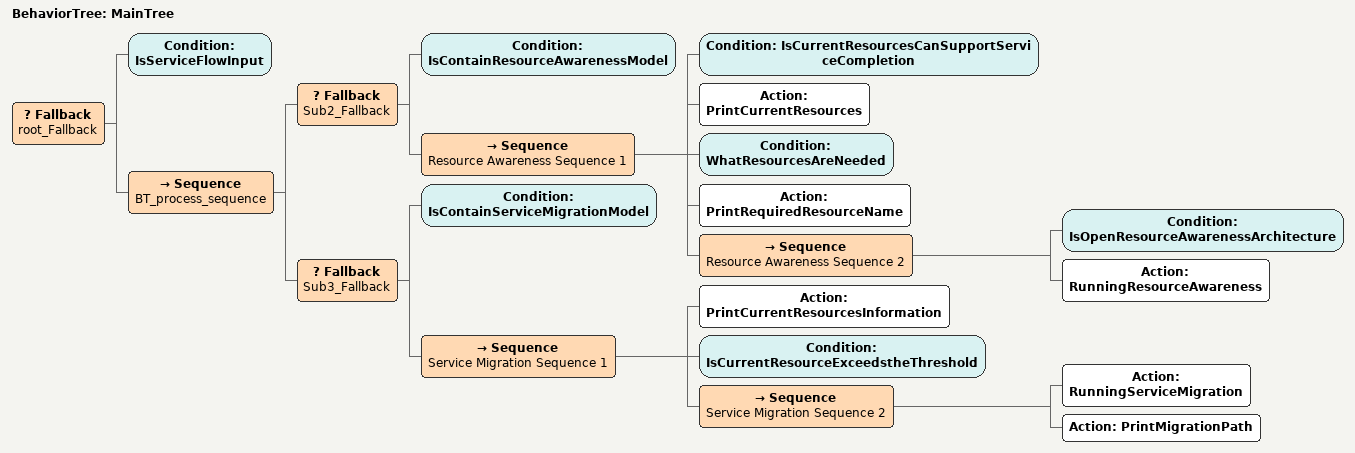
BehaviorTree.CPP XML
<root>
    <BehaviorTree ID="MainTree">
        <Fallback name="root_Fallback">
            <Condition ID="IsServiceFlowInput"/>
            <Sequence name="BT_process_sequence">
                <Fallback name="Sub2_Fallback">
                    <Condition ID="IsContainResourceAwarenessModel"/>
                    <Sequence name="Resource Awareness Sequence 1">
                        <Condition ID="IsCurrentResourcesCanSupportServiceCompletion"/>
                        <Action ID="PrintCurrentResources"/>
                        <Condition ID="WhatResourcesAreNeeded"/>
                        <Action ID="PrintRequiredResourceName"/>
                        <Sequence name="Resource Awareness Sequence 2">
                            <Condition ID="IsOpenResourceAwarenessArchitecture"/>
                            <Action ID="RunningResourceAwareness"/>
                        </Sequence>
                    </Sequence>
                </Fallback>
                <Fallback name="Sub3_Fallback">
                    <Condition ID="IsContainServiceMigrationModel"/>
                    <Sequence name="Service Migration Sequence 1">
                        <Action ID="PrintCurrentResourcesInformation"/>
                        <Condition ID="IsCurrentResourceExceedstheThreshold"/>
                        <Sequence name="Service Migration Sequence 2">
                            <Action ID="RunningServiceMigration"/>
                            <Action ID="PrintMigrationPath"/>
                        </Sequence>
                    </Sequence>
                </Fallback>
            </Sequence>
        </Fallback>
    </BehaviorTree>
</root>
